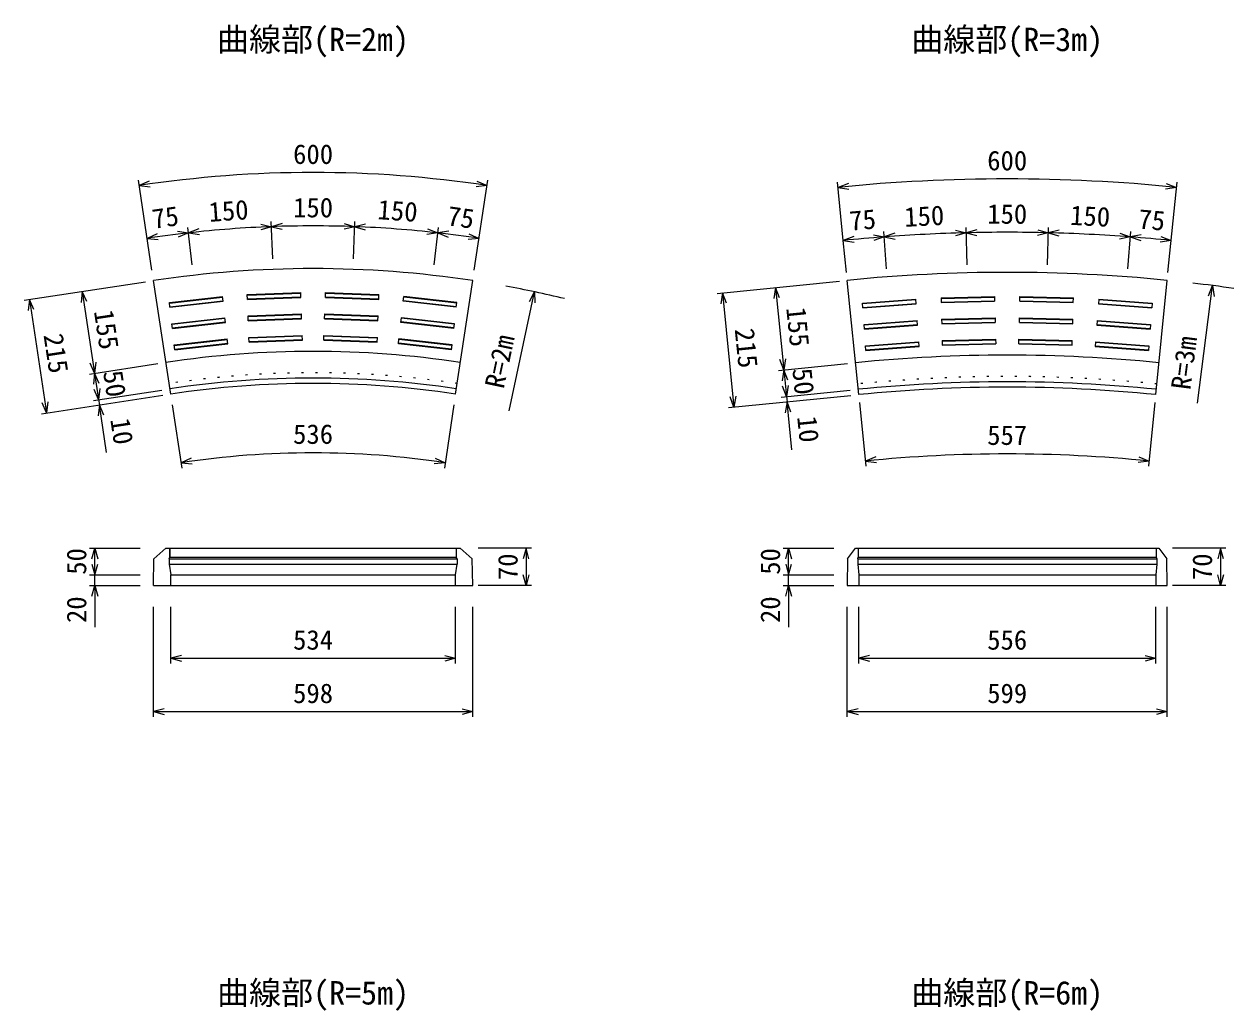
# Model space of a CAD drawing. Units: millimetres, scale not verified. Extents: x -6300 to 6300, y -4455 to 4455.
# Drawn here: x 1797 to 4062, y -2076 to -228 of the extents above; entities that cross this region are included whole.
import ezdxf
from ezdxf.enums import TextEntityAlignment as Align

# ---------------------------------------------------------------- set-up
doc = ezdxf.new("R2010")
doc.units = ezdxf.units.MM
doc.header["$LTSCALE"] = 15
doc.linetypes.add('DOTTED', pattern=[1.75, 0.25, -1.5])
for name, color, linetype, lineweight in [('0-0_DIM', 7, 'Continuous', 25), ('0-2_HATCH', 6, 'Continuous', 25), ('0-3_OUTLINE', 3, 'Continuous', 25), ('0-4_OUTLINE2', 4, 'DOTTED', 25), ('0-5_TXT', 7, 'Continuous', 25)]:
    doc.layers.add(name, color=color, linetype=linetype, lineweight=lineweight)
doc.styles.add('ＭＳ ゴシック', font='')
doc.styles.get('ＭＳ ゴシック').set_extended_font_data('MS Gothic')

msp = doc.modelspace()

# ---------------------------------------------------------------- linework, layer by layer
at = {"layer": '0-0_DIM'}
for p, q in [((2036.03, -688.82), (2010.62, -520.72)), ((2639.76, -688.82), (2665.16, -520.72)), ((3938.83, -693.18), (3955.81, -524.03)), ((2111.12, -678.9), (2103.26, -609.34)), ((2262.16, -667.55), (2259.54, -597.6)), ((2413.63, -667.55), (2416.25, -597.6)), ((2564.66, -678.9), (2572.52, -609.34)), ((3562.47, -679.06), (3560.72, -609.09)), ((3713.2, -679.06), (3714.95, -609.09)), ((3411.92, -686.6), (3406.68, -616.79)), ((3863.75, -686.6), (3868.99, -616.79)), ((1796.77, -745.2), (2024.19, -710.83)), ((3094.56, -732.57), (3323.41, -709.61)), ((3204.01, -721.59), (3219.48, -875.81)), ((3993.85, -938.26), (4022.33, -717.86)), ((1806.66, -743.71), (1838.78, -956.29)), ((1905.53, -728.77), (1928.7, -882.02)), ((2705.12, -952.28), (2752.29, -729.54)), ((3104.51, -731.57), (3125.97, -945.5)), ((1918.81, -883.52), (2047.35, -864.09)), ((1928.7, -882.02), (1936.17, -931.46)), ((3209.53, -876.81), (3338.89, -863.83)), ((3219.48, -875.81), (3224.48, -925.56)), ((1828.9, -957.79), (2056.31, -923.42)), ((1926.28, -932.96), (2054.82, -913.53)), ((3116.02, -946.49), (3344.88, -923.53)), ((3214.53, -926.56), (3343.88, -913.58)), ((3224.48, -925.56), (3225.47, -935.51)), ((1936.17, -931.46), (1937.66, -941.35)), ((1951.17, -1030.74), (1937.66, -941.35)), ((2074.13, -940.95), (2092.07, -1059.6)), ((2601.65, -940.95), (2583.72, -1059.6)), ((3234.5, -1025.47), (3225.47, -935.51)), ((3361.3, -936.96), (3373.28, -1056.36)), ((3914.37, -936.96), (3902.39, -1056.36)), ((1919.02, -1209.38), (2014.02, -1209.38)), ((1929.02, -1259.38), (1929.02, -1209.38)), ((2746.77, -1209.38), (2646.77, -1209.38)), ((2736.77, -1209.38), (2736.77, -1279.38)), ((3218.34, -1209.38), (3313.34, -1209.38)), ((3228.34, -1259.38), (3228.34, -1209.38)), ((4047.34, -1209.38), (3947.34, -1209.38)), ((4037.34, -1209.38), (4037.34, -1279.38)), ((1919.02, -1259.38), (2013.82, -1259.38)), ((1929.02, -1279.38), (1929.02, -1259.38)), ((3218.34, -1259.38), (3313.14, -1259.38)), ((3228.34, -1279.38), (3228.34, -1259.38)), ((1919.02, -1279.38), (2014.02, -1279.38)), ((1929.02, -1279.38), (1929.02, -1357.45)), ((2746.77, -1279.38), (2646.77, -1279.38)), ((3218.34, -1279.38), (3313.34, -1279.38)), ((3228.34, -1279.38), (3228.34, -1357.45)), ((4047.34, -1279.38), (3947.34, -1279.38)), ((2039.02, -1525.67), (2039.02, -1319.38)), ((2071.15, -1425.67), (2071.15, -1319.38)), ((2604.64, -1425.67), (2604.64, -1319.38)), ((2636.77, -1525.67), (2636.77, -1319.38)), ((3338.34, -1525.67), (3338.34, -1319.38)), ((3359.8, -1425.67), (3359.8, -1319.38)), ((3915.87, -1425.67), (3915.87, -1319.38)), ((3937.34, -1525.67), (3937.34, -1319.38)), ((2071.15, -1415.67), (2604.64, -1415.67)), ((3359.8, -1415.67), (3915.87, -1415.67)), ((2039.02, -1515.67), (2636.77, -1515.67)), ((3338.34, -1515.67), (3937.34, -1515.67))]:
    msp.add_line(p, q, dxfattribs=at)
for points in [[(2031.13, -522.41), (2012.12, -530.61), (2032.68, -533.02)], [(2644.66, -522.41), (2663.67, -530.61), (2643.1, -533.02)], [(3336.84, -693.18), (3330.85, -633.48), (3319.87, -524.03)], [(3340.25, -526.72), (3320.87, -533.98), (3341.29, -537.38)], [(3935.42, -526.72), (3954.81, -533.98), (3934.38, -537.38)], [(2239.7, -603.08), (2259.91, -607.6), (2240.15, -613.79)], [(2279.72, -601.58), (2259.91, -607.6), (2280.08, -612.29)], [(2396.06, -601.58), (2415.87, -607.6), (2395.71, -612.29)], [(2436.08, -603.08), (2415.87, -607.6), (2435.63, -613.79)], [(2046.07, -621.29), (2027.06, -629.49), (2047.63, -631.89)], [(2083.9, -616.3), (2104.39, -619.28), (2085.15, -626.94)], [(2123.69, -611.8), (2104.39, -619.28), (2124.85, -622.46)], [(2552.09, -611.8), (2571.4, -619.28), (2550.94, -622.46)], [(2591.89, -616.3), (2571.4, -619.28), (2590.64, -626.94)], [(2629.71, -621.29), (2648.72, -629.49), (2628.16, -631.89)], [(3350.24, -626.22), (3330.85, -633.48), (3351.27, -636.88)], [(3387.07, -622.98), (3407.43, -626.77), (3387.91, -633.67)], [(3426.99, -619.98), (3407.43, -626.77), (3427.76, -630.68)], [(3540.83, -614.29), (3560.97, -619.08), (3541.13, -625)], [(3580.85, -613.29), (3560.97, -619.08), (3581.08, -624)], [(3694.82, -613.29), (3714.7, -619.08), (3694.59, -624)], [(3734.85, -614.29), (3714.7, -619.08), (3734.54, -625)], [(3848.68, -619.98), (3868.25, -626.77), (3847.91, -630.68)], [(3888.6, -622.98), (3868.25, -626.77), (3887.77, -633.67)], [(3925.44, -626.22), (3944.82, -633.48), (3924.4, -636.88)], [(3211.34, -740.95), (3204.01, -721.59), (3200.67, -742.02)], [(4014.45, -737.01), (4022.33, -717.86), (4025.08, -738.38)], [(1814.94, -762.68), (1806.66, -743.71), (1804.35, -764.29)], [(1913.82, -747.74), (1905.53, -728.77), (1903.22, -749.34)], [(2742.91, -747.99), (2752.29, -729.54), (2753.39, -750.21)], [(3111.84, -750.93), (3104.51, -731.57), (3101.17, -752)], [(3222.82, -855.38), (3219.48, -875.81), (3212.16, -856.45)], [(1931.01, -861.45), (1928.7, -882.02), (1920.41, -863.05)], [(1936.98, -901), (1928.7, -882.02), (1926.39, -902.6)], [(3226.81, -895.18), (3219.48, -875.81), (3216.15, -896.25)], [(3227.81, -905.13), (3224.48, -925.56), (3217.15, -906.2)], [(1938.48, -910.89), (1936.17, -931.46), (1927.88, -912.49)], [(3129.31, -925.06), (3125.97, -945.5), (3118.65, -926.13)], [(1841.09, -935.72), (1838.78, -956.29), (1830.5, -937.32)], [(1945.95, -960.33), (1937.66, -941.35), (1935.35, -961.93)], [(3232.8, -954.88), (3225.47, -935.51), (3222.14, -955.95)], [(2109.41, -1041.12), (2090.57, -1049.72), (2111.18, -1051.69)], [(2566.37, -1041.12), (2585.21, -1049.72), (2564.6, -1051.69)], [(3391.54, -1038.82), (3372.28, -1046.41), (3392.76, -1049.46)], [(3884.13, -1038.82), (3903.39, -1046.41), (3882.91, -1049.46)], [(1923.66, -1229.38), (1929.02, -1209.38), (1934.38, -1229.38)], [(2742.13, -1229.38), (2736.77, -1209.38), (2731.41, -1229.38)], [(3222.98, -1229.38), (3228.34, -1209.38), (3233.69, -1229.38)], [(4042.7, -1229.38), (4037.34, -1209.38), (4031.98, -1229.38)], [(1923.66, -1239.38), (1929.02, -1259.38), (1934.38, -1239.38)], [(3222.98, -1239.38), (3228.34, -1259.38), (3233.69, -1239.38)], [(2742.13, -1259.38), (2736.77, -1279.38), (2731.41, -1259.38)], [(4042.7, -1259.38), (4037.34, -1279.38), (4031.98, -1259.38)], [(1923.66, -1299.38), (1929.02, -1279.38), (1934.38, -1299.38)], [(3222.98, -1299.38), (3228.34, -1279.38), (3233.69, -1299.38)], [(2091.15, -1410.31), (2071.15, -1415.67), (2091.15, -1421.03)], [(2584.64, -1410.31), (2604.64, -1415.67), (2584.64, -1421.03)], [(3379.8, -1410.31), (3359.8, -1415.67), (3379.8, -1421.03)], [(3895.87, -1410.31), (3915.87, -1415.67), (3895.87, -1421.03)], [(2059.02, -1510.31), (2039.02, -1515.67), (2059.02, -1521.03)], [(2616.77, -1510.31), (2636.77, -1515.67), (2616.77, -1521.03)], [(3358.34, -1510.31), (3338.34, -1515.67), (3358.34, -1521.03)], [(3917.34, -1510.31), (3937.34, -1515.67), (3917.34, -1521.03)]]:
    msp.add_lwpolyline(points, dxfattribs=at)
for centre, radius, start, end in [((2337.89, -2686.13), 2180, 81.40563, 98.59437), ((3637.84, -3693.12), 3175, 84.27042, 95.72958), ((2337.89, -2686.13), 2080, 92.14859, 96.44578), ((2337.89, -2686.13), 2080, 87.85141, 92.14859), ((2337.89, -2686.13), 2080, 83.55422, 87.85141), ((2337.89, -2686.13), 2080, 96.44578, 98.59437), ((2337.89, -2686.13), 2080, 81.40563, 83.55422), ((3637.84, -3693.12), 3075, 94.29718, 95.72958), ((3637.84, -3693.12), 3075, 91.43239, 94.29718), ((3637.84, -3693.12), 3075, 88.56761, 91.43239), ((3637.84, -3693.12), 3075, 85.70282, 88.56761), ((3637.84, -3693.12), 3075, 84.27042, 85.70282), ((2337.89, -2686.13), 2000, 76.39255, 79.596), ((3637.84, -3693.12), 3000, 81.86945, 83.35102), ((2337.89, -2686.13), 1655, 81.40563, 98.59437), ((3637.84, -3693.12), 2660, 84.27042, 95.72958)]:
    msp.add_arc(centre, radius, start, end, dxfattribs=at)
at = {"layer": '0-2_HATCH'}
for p, q in [((2068.79, -749.6), (2168.16, -738.38)), ((2068.9, -750.6), (2168.27, -739.37)), ((2069.69, -757.55), (2169.06, -746.32)), ((2069.8, -758.54), (2169.17, -747.32)), ((2169.17, -747.32), (2168.16, -738.38)), ((2214.65, -734.88), (2314.58, -731.13)), ((2214.99, -743.88), (2214.65, -734.88)), ((2214.69, -735.88), (2314.62, -732.13)), ((2214.95, -742.88), (2314.88, -739.13)), ((2214.99, -743.88), (2314.92, -740.13)), ((2314.92, -740.13), (2314.58, -731.13)), ((2360.87, -740.13), (2361.2, -731.13)), ((2360.87, -740.13), (2460.8, -743.88)), ((2360.91, -739.13), (2460.83, -742.88)), ((2361.17, -732.13), (2461.1, -735.88)), ((2361.2, -731.13), (2461.13, -734.88)), ((2460.8, -743.88), (2461.13, -734.88)), ((2506.62, -747.32), (2507.63, -738.38)), ((2605.98, -758.54), (2506.62, -747.32)), ((2606.1, -757.55), (2506.73, -746.32)), ((2606.88, -750.6), (2507.51, -739.37)), ((2606.99, -749.6), (2507.63, -738.38)), ((3366.6, -750.67), (3466.32, -743.18)), ((3366.67, -751.67), (3466.39, -744.18)), ((3514, -740.79), (3613.97, -738.29)), ((3514, -740.79), (3514.22, -749.79)), ((3514.02, -741.79), (3613.99, -739.29)), ((3514.2, -748.79), (3614.17, -746.29)), ((3514.22, -749.79), (3614.19, -747.29)), ((3613.97, -738.29), (3614.19, -747.29)), ((3661.48, -747.29), (3661.71, -738.29)), ((3661.51, -746.29), (3761.48, -748.79)), ((3661.68, -739.29), (3761.65, -741.79)), ((3661.71, -738.29), (3761.68, -740.79)), ((3809.28, -744.18), (3909, -751.67)), ((3809.36, -743.18), (3909.08, -750.67)), ((2069.8, -758.54), (2068.79, -749.6)), ((2605.98, -758.54), (2606.99, -749.6)), ((3367.27, -759.65), (3366.6, -750.67)), ((3367.2, -758.65), (3466.92, -751.16)), ((3808.76, -751.16), (3908.48, -758.65)), ((3909.08, -750.67), (3908.4, -759.65)), ((2073.28, -789.35), (2172.65, -778.12)), ((2074.29, -798.29), (2073.28, -789.35)), ((2073.39, -790.34), (2172.76, -779.12)), ((2074.18, -797.3), (2173.55, -786.07)), ((2074.29, -798.29), (2173.66, -787.07)), ((2173.66, -787.07), (2172.65, -778.12)), ((2216.15, -774.85), (2316.08, -771.1)), ((2216.49, -783.85), (2216.15, -774.85)), ((2216.19, -775.85), (2316.12, -772.1)), ((2216.45, -782.85), (2316.38, -779.1)), ((2216.49, -783.85), (2316.42, -780.1)), ((2316.42, -780.1), (2316.08, -771.1)), ((2359.37, -780.1), (2359.71, -771.1)), ((2359.37, -780.1), (2459.3, -783.85)), ((2359.41, -779.1), (2459.34, -782.85)), ((2359.67, -772.1), (2459.6, -775.85)), ((2359.71, -771.1), (2459.63, -774.85)), ((2459.3, -783.85), (2459.63, -774.85)), ((2502.13, -787.07), (2503.14, -778.12)), ((2601.49, -798.29), (2502.13, -787.07)), ((2601.61, -797.3), (2502.24, -786.07)), ((2602.39, -790.34), (2503.02, -779.12)), ((2602.5, -789.35), (2503.14, -778.12)), ((2601.49, -798.29), (2602.5, -789.35)), ((3369.59, -790.56), (3469.31, -783.07)), ((3370.27, -799.54), (3369.59, -790.56)), ((3369.67, -791.56), (3469.39, -784.07)), ((3370.19, -798.54), (3469.91, -791.05)), ((3515, -780.78), (3614.97, -778.28)), ((3515, -780.78), (3515.22, -789.78)), ((3515.02, -781.78), (3614.99, -779.28)), ((3515.2, -788.78), (3615.17, -786.28)), ((3515.22, -789.78), (3615.19, -787.28)), ((3614.97, -778.28), (3615.19, -787.28)), ((3660.48, -787.28), (3660.71, -778.28)), ((3660.51, -786.28), (3760.48, -788.78)), ((3660.68, -779.28), (3760.65, -781.78)), ((3660.71, -778.28), (3760.68, -780.78)), ((3805.76, -791.05), (3905.48, -798.54)), ((3806.28, -784.07), (3906, -791.56)), ((3806.36, -783.07), (3906.08, -790.56)), ((3906.08, -790.56), (3905.4, -799.54)), ((2217.65, -814.83), (2317.58, -811.08)), ((2217.99, -823.82), (2217.65, -814.83)), ((2217.69, -815.82), (2317.62, -812.08)), ((2317.92, -820.07), (2317.58, -811.08)), ((2357.87, -820.07), (2358.21, -811.08)), ((2358.17, -812.08), (2458.1, -815.82)), ((2358.21, -811.08), (2458.14, -814.83)), ((2457.8, -823.82), (2458.14, -814.83)), ((2077.77, -829.1), (2177.14, -817.87)), ((2078.78, -838.04), (2077.77, -829.1)), ((2077.88, -830.09), (2177.25, -818.86)), ((2078.67, -837.05), (2178.04, -825.82)), ((2078.78, -838.04), (2178.15, -826.81)), ((2178.15, -826.81), (2177.14, -817.87)), ((2217.95, -822.82), (2317.88, -819.07)), ((2217.99, -823.82), (2317.92, -820.07)), ((2357.87, -820.07), (2457.8, -823.82)), ((2357.91, -819.07), (2457.84, -822.82)), ((2497.64, -826.81), (2498.65, -817.87)), ((2597, -838.04), (2497.64, -826.81)), ((2597.12, -837.05), (2497.75, -825.82)), ((2597.9, -830.09), (2498.53, -818.86)), ((2598.01, -829.1), (2498.65, -817.87)), ((2597, -838.04), (2598.01, -829.1)), ((3372.59, -830.45), (3472.31, -822.96)), ((3373.27, -839.42), (3372.59, -830.45)), ((3372.67, -831.45), (3472.39, -823.95)), ((3373.19, -838.43), (3472.91, -830.93)), ((3516, -820.77), (3615.97, -818.27)), ((3516, -820.77), (3516.22, -829.77)), ((3516.02, -821.77), (3615.99, -819.27)), ((3516.2, -828.77), (3616.17, -826.27)), ((3516.22, -829.77), (3616.19, -827.27)), ((3615.97, -818.27), (3616.19, -827.27)), ((3659.48, -827.27), (3659.71, -818.27)), ((3659.51, -826.27), (3759.48, -828.77)), ((3659.68, -819.27), (3759.65, -821.77)), ((3659.71, -818.27), (3759.68, -820.77)), ((3802.76, -830.93), (3902.48, -838.43)), ((3803.29, -823.95), (3903.01, -831.45)), ((3803.36, -822.96), (3903.08, -830.45)), ((3903.08, -830.45), (3902.41, -839.42))]:
    msp.add_line(p, q, dxfattribs=at)
for points in [[(3367.27, -759.65), (3466.99, -752.16), (3466.32, -743.18)], [(3661.48, -747.29), (3761.45, -749.79), (3761.68, -740.79)], [(3809.36, -743.18), (3808.68, -752.16), (3908.4, -759.65)], [(3370.27, -799.54), (3469.99, -792.04), (3469.31, -783.07)], [(3660.48, -787.28), (3760.45, -789.78), (3760.68, -780.78)], [(3806.36, -783.07), (3805.68, -792.04), (3905.4, -799.54)], [(3373.27, -839.42), (3472.98, -831.93), (3472.31, -822.96)], [(3659.48, -827.27), (3759.45, -829.77), (3759.68, -820.77)], [(3803.36, -822.96), (3802.69, -831.93), (3902.41, -839.42)]]:
    msp.add_lwpolyline(points, dxfattribs=at)
at = {"layer": '0-3_OUTLINE'}
for p, q in [((2071.15, -921.18), (2039.02, -708.59)), ((2604.64, -921.18), (2636.77, -708.59)), ((3359.8, -922.03), (3338.34, -708.11)), ((3915.87, -922.03), (3937.34, -708.11)), ((2039.76, -1229.38), (2062.18, -1209.38)), ((2062.18, -1209.38), (2613.49, -1209.38)), ((2069.65, -1226.38), (2069.65, -1209.38)), ((2069.65, -1209.38), (2069.65, -1226.38)), ((2606.02, -1209.38), (2606.02, -1226.38)), ((2613.49, -1209.38), (2636.02, -1229.38)), ((3338.84, -1229.38), (3353.81, -1209.38)), ((3353.81, -1209.38), (3921.86, -1209.38)), ((3358.8, -1209.38), (3358.8, -1226.38)), ((3916.87, -1209.38), (3916.87, -1226.38)), ((3921.86, -1209.38), (3936.84, -1229.38)), ((2039.02, -1279.38), (2039.76, -1229.38)), ((2068.16, -1229.38), (2069.65, -1226.38)), ((2068.16, -1229.38), (2068.16, -1239.38)), ((2068.16, -1239.38), (2607.52, -1239.38)), ((2068.16, -1239.38), (2071.15, -1259.38)), ((2069.65, -1226.38), (2606.02, -1226.38)), ((2604.64, -1259.38), (2607.52, -1239.38)), ((2607.52, -1229.38), (2607.52, -1239.38)), ((2636.77, -1279.38), (2636.02, -1229.38)), ((3338.84, -1229.38), (3338.34, -1279.38)), ((3357.8, -1229.38), (3358.8, -1226.38)), ((3357.8, -1229.38), (3357.8, -1239.38)), ((3357.8, -1239.38), (3359.8, -1259.38)), ((3358.8, -1226.38), (3916.87, -1226.38)), ((3916.87, -1226.38), (3917.87, -1229.38)), ((3937.34, -1279.38), (3936.84, -1229.38)), ((2071.15, -1279.38), (2071.15, -1259.38)), ((2071.15, -1259.38), (2604.64, -1259.38)), ((2604.64, -1279.38), (2604.64, -1259.38)), ((3359.8, -1259.38), (3359.8, -1279.38)), ((3359.8, -1259.38), (3915.87, -1259.38)), ((3915.87, -1259.38), (3915.87, -1279.38)), ((2039.02, -1279.38), (2636.77, -1279.38)), ((3338.34, -1279.38), (3937.34, -1279.38))]:
    msp.add_line(p, q, dxfattribs=at)
for points in [[(2068.16, -1229.38), (2607.52, -1229.38), (2606.02, -1226.38)], [(3357.8, -1229.38), (3917.87, -1229.38), (3917.87, -1239.38)], [(3357.8, -1239.38), (3917.87, -1239.38), (3915.87, -1259.38)]]:
    msp.add_lwpolyline(points, dxfattribs=at)
for centre, radius, start, end in [((2337.89, -2686.13), 2000, 81.40563, 98.59437), ((3637.84, -3693.12), 3000, 84.27042, 95.72958), ((2337.89, -2686.13), 1845, 81.40922, 98.59437), ((3637.84, -3693.12), 2845, 84.27042, 95.72958), ((2337.89, -2686.13), 1795, 81.40922, 98.59437), ((2337.89, -2686.13), 1785, 81.40563, 98.59437), ((3637.84, -3693.12), 2795, 84.27042, 95.72958), ((3637.84, -3693.12), 2785, 84.27042, 95.72958)]:
    msp.add_arc(centre, radius, start, end, dxfattribs=at)
at = {"layer": '0-4_OUTLINE2'}
for centre, radius, start, end in [((2337.89, -2686.13), 1805, 81.40922, 98.59437), ((3637.84, -3693.12), 2805, 84.27042, 95.72958)]:
    msp.add_arc(centre, radius, start, end, dxfattribs=at)

# ---------------------------------------------------------------- texts
at = {"layer": '0-0_DIM', "style": 'ＭＳ ゴシック'}
for s, p in [('600', (2300.39, -501.13)), ('600', (3600.34, -513.12)), ('150', (2300.39, -601.13)), ('150', (3600.34, -613.12)), ('536', (2300.39, -1025.3)), ('557', (3600.34, -1027.29)), ('534', (2300.39, -1410.67)), ('556', (3600.34, -1410.67)), ('598', (2300.39, -1510.67)), ('599', (3600.34, -1510.67))]:
    msp.add_text(s, height=36.66, dxfattribs=at).set_placement(p, align=Align.BOTTOM_LEFT)
for s, rotation, p in [('150', 4, (2144.13, -609.62)), ('150', 356, (2456.84, -604.39)), ('75', 8, (2040.47, -622.52)), ('75', 352, (2585.8, -615.56)), ('75', 5, (3344.68, -626.13)), ('150', 3, (3446.51, -618.93)), ('150', 357, (3754.26, -615)), ('75', 355, (3881.19, -621.78)), ('155', 278.594, (1916.45, -767.57)), ('155', 275.73, (3212.98, -760.89)), ('215', 278.594, (1822.06, -812.18)), ('R=2m', 78.042, (2705.52, -914.91)), ('215', 275.73, (3116.47, -800.72)), ('R=3m', 82.636, (3991.53, -915.88)), ('50', 278.594, (1933.64, -881.28)), ('50', 275.73, (3224.46, -875.31)), ('10', 278.594, (1947.09, -970.27)), ('10', 275.73, (3233.44, -964.86)), ('50', 90, (1924.02, -1259.38)), ('70', 90, (2731.77, -1269.38)), ('50', 90, (3223.34, -1259.38)), ('70', 90, (4032.34, -1269.38)), ('20', 90, (1924.02, -1349.74)), ('20', 90, (3223.34, -1349.74))]:
    msp.add_text(s, height=36.66, rotation=rotation, dxfattribs=at).set_placement(p, align=Align.BOTTOM_LEFT)
at = {"layer": '0-5_TXT', "style": 'ＭＳ ゴシック'}
for s, p in [('曲線部(R=2m)', (2157.89, -292.1)), ('曲線部(R=3m)', (3457.89, -292.1)), ('曲線部(R=5m)', (2157.95, -2077.4)), ('曲線部(R=6m)', (3457.95, -2077.4))]:
    msp.add_text(s, height=43.99, dxfattribs=at).set_placement(p, align=Align.BOTTOM_LEFT)

doc.saveas('drawing.dxf')
